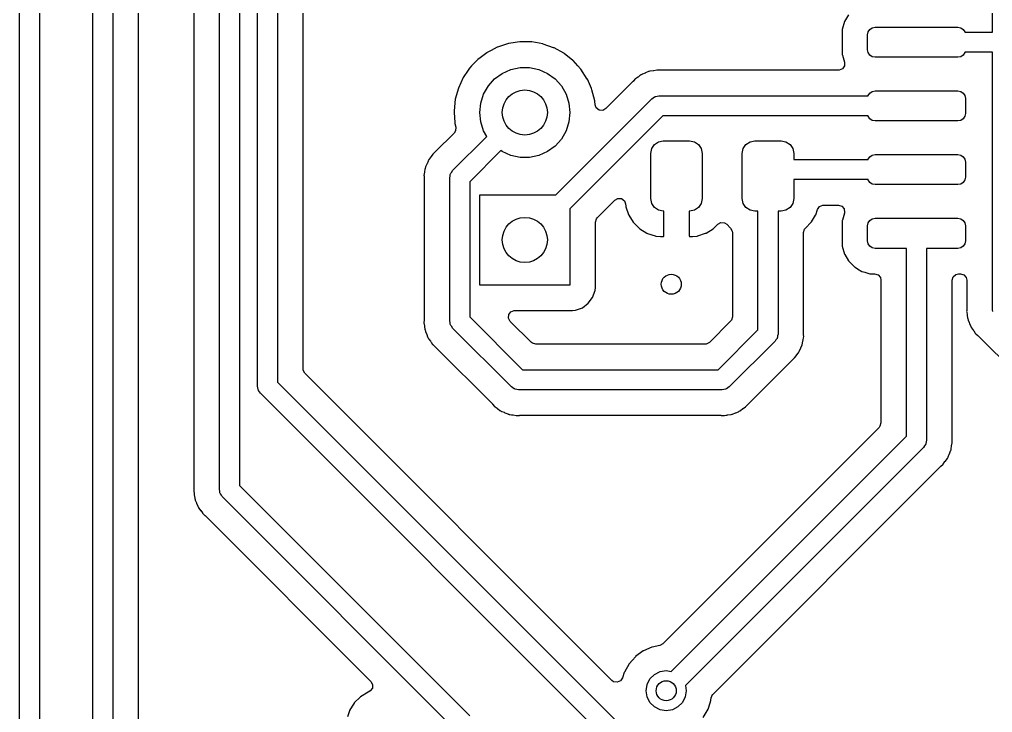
# Model space of a CAD drawing. Extents: x 83 to 135, y -230 to -45.
# Drawn here: x 83.26 to 102.67, y -213.9 to -200.08 of the extents above; entities that cross this region are included whole.
import ezdxf

# ---------------------------------------------------------------- set-up
doc = ezdxf.new("R2010")
doc.units = 0
doc.layers.add('BLACK', color=7, linetype='CONTINUOUS')

msp = doc.modelspace()

# ---------------------------------------------------------------- linework, layer by layer
at = {"layer": 'BLACK', "linetype": 'CONTINUOUS'}
for p, q in [((84.7275, -223.713), (84.7275, -187.88)), ((85.1275, -187.964), (85.1275, -223.63)), ((88.0142, -207.391), (88.0142, -189.254)), ((88.4142, -189.256), (88.4142, -207.308)), ((85.636, -223.367), (85.636, -189.464)), ((87.6522, -189.56), (87.6522, -209.369)), ((88.9227, -207.045), (88.9227, -189.568)), ((87.2522, -209.452), (87.2522, -189.643)), ((86.7437, -189.906), (86.7437, -209.423)), ((83.2644, -224.396), (83.2644, -191.439)), ((83.6644, -191.441), (83.6644, -224.313)), ((102.67, -200.333), (102.67, -197.829)), ((99.8013, -199.987), (99.7229, -200.119)), ((99.6759, -200.286), (99.6737, -200.314)), ((99.6764, -200.279), (99.6759, -200.286)), ((99.6759, -200.286), (99.6759, -200.286)), ((99.7229, -200.119), (99.6764, -200.279)), ((100.193, -200.326), (100.226, -200.277)), ((100.226, -200.277), (100.275, -200.244)), ((100.275, -200.244), (100.332, -200.233)), ((100.332, -200.233), (101.982, -200.233)), ((101.982, -200.233), (102.039, -200.244)), ((102.039, -200.244), (102.088, -200.277)), ((102.088, -200.277), (102.121, -200.326)), ((99.6737, -200.314), (99.6735, -200.316)), ((99.6735, -200.316), (99.6735, -200.75)), ((100.182, -200.383), (100.193, -200.326)), ((100.182, -200.683), (100.182, -200.383)), ((102.121, -200.326), (102.122, -200.333)), ((102.122, -200.333), (102.67, -200.333)), ((92.7927, -200.634), (92.6716, -200.698)), ((92.7973, -200.632), (92.7927, -200.634)), ((92.7927, -200.634), (92.7927, -200.634)), ((93.0175, -200.56), (92.7973, -200.632)), ((93.2464, -200.525), (93.0175, -200.56)), ((93.2516, -200.525), (93.2464, -200.525)), ((93.4051, -200.527), (93.2516, -200.525)), ((93.2516, -200.525), (93.2516, -200.525)), ((93.478, -200.528), (93.4051, -200.527)), ((93.4831, -200.529), (93.478, -200.528)), ((93.7009, -200.568), (93.4831, -200.529)), ((93.4831, -200.529), (93.4831, -200.529)), ((93.706, -200.569), (93.7009, -200.568)), ((93.7009, -200.568), (93.7009, -200.568)), ((93.7109, -200.57), (93.706, -200.569)), ((93.9195, -200.644), (93.7109, -200.57)), ((93.7109, -200.57), (93.7109, -200.57)), ((93.9244, -200.646), (93.9195, -200.644)), ((93.9195, -200.644), (93.9195, -200.644)), ((93.9289, -200.648), (93.9244, -200.646)), ((94.1226, -200.755), (93.9289, -200.648)), ((93.9289, -200.648), (93.9289, -200.648)), ((100.193, -200.74), (100.182, -200.683)), ((92.4031, -200.882), (92.2837, -201.007)), ((92.4067, -200.878), (92.4031, -200.882)), ((92.4543, -200.842), (92.4067, -200.878)), ((92.5877, -200.742), (92.4543, -200.842)), ((92.5919, -200.739), (92.5877, -200.742)), ((92.5877, -200.742), (92.5877, -200.742)), ((92.6716, -200.698), (92.5919, -200.739)), ((94.1271, -200.758), (94.1226, -200.755)), ((94.1226, -200.755), (94.1226, -200.755)), ((94.1312, -200.761), (94.1271, -200.758)), ((94.3048, -200.898), (94.1312, -200.761)), ((94.1312, -200.761), (94.1312, -200.761)), ((99.6735, -200.75), (99.6737, -200.752)), ((99.6737, -200.752), (99.6737, -200.752)), ((99.6737, -200.752), (99.6744, -200.761)), ((99.6744, -200.761), (99.6764, -200.787)), ((99.6764, -200.787), (99.6782, -200.793)), ((99.6782, -200.793), (99.6782, -200.793)), ((99.6782, -200.793), (99.719, -200.933)), ((100.226, -200.789), (100.193, -200.74)), ((100.275, -200.822), (100.226, -200.789)), ((100.332, -200.833), (100.275, -200.822)), ((101.982, -200.833), (100.332, -200.833)), ((102.039, -200.822), (101.982, -200.833)), ((102.088, -200.789), (102.039, -200.822)), ((102.121, -200.74), (102.088, -200.789)), ((102.122, -200.733), (102.121, -200.74)), ((102.67, -200.733), (102.122, -200.733)), ((102.67, -205.867), (102.67, -200.733)), ((92.2437, -201.05), (92.2135, -201.094)), ((92.2466, -201.046), (92.2437, -201.05)), ((92.2437, -201.05), (92.2437, -201.05)), ((92.2837, -201.007), (92.2466, -201.046)), ((93.0669, -201.079), (93.2509, -201.04)), ((93.2509, -201.04), (93.4391, -201.04)), ((93.4391, -201.04), (93.6231, -201.079)), ((94.3089, -200.901), (94.3048, -200.898)), ((94.3048, -200.898), (94.3048, -200.898)), ((94.4026, -201.004), (94.3089, -200.901)), ((94.4553, -201.062), (94.4026, -201.004)), ((94.4648, -201.073), (94.4553, -201.062)), ((94.5906, -201.267), (94.4648, -201.073)), ((99.6802, -201.064), (99.6156, -201.093)), ((99.7188, -201.004), (99.6802, -201.064)), ((99.719, -200.933), (99.7188, -201.004)), ((92.1161, -201.237), (92.0186, -201.447)), ((92.2135, -201.094), (92.1161, -201.237)), ((92.6169, -201.406), (92.7428, -201.266)), ((92.7428, -201.266), (92.895, -201.156)), ((92.895, -201.156), (93.0669, -201.079)), ((93.6231, -201.079), (93.795, -201.156)), ((93.795, -201.156), (93.9472, -201.266)), ((93.9472, -201.266), (94.0731, -201.406)), ((94.5926, -201.272), (94.5906, -201.267)), ((94.6721, -201.455), (94.5926, -201.272)), ((94.5926, -201.272), (94.5926, -201.272)), ((95.545, -201.268), (95.54, -201.273)), ((95.5521, -201.263), (95.545, -201.268)), ((95.5898, -201.237), (95.5521, -201.263)), ((95.5977, -201.231), (95.5898, -201.237)), ((95.603, -201.228), (95.5977, -201.231)), ((95.6477, -201.193), (95.603, -201.228)), ((95.6537, -201.189), (95.6477, -201.193)), ((95.6477, -201.193), (95.6477, -201.193)), ((95.6607, -201.186), (95.6537, -201.189)), ((95.6629, -201.184), (95.6607, -201.186)), ((95.6777, -201.176), (95.6629, -201.184)), ((95.6801, -201.175), (95.6777, -201.176)), ((95.6863, -201.171), (95.6801, -201.175)), ((95.6934, -201.168), (95.6863, -201.171)), ((95.7258, -201.156), (95.6934, -201.168)), ((95.6934, -201.168), (95.6934, -201.168)), ((95.7461, -201.148), (95.7258, -201.156)), ((95.7522, -201.145), (95.7461, -201.148)), ((95.8107, -201.12), (95.7522, -201.145)), ((95.8182, -201.118), (95.8107, -201.12)), ((95.8207, -201.118), (95.8182, -201.118)), ((95.837, -201.113), (95.8207, -201.118)), ((95.8397, -201.113), (95.837, -201.113)), ((95.8468, -201.11), (95.8397, -201.113)), ((95.9102, -201.102), (95.8468, -201.11)), ((95.9167, -201.101), (95.9102, -201.102)), ((95.9796, -201.09), (95.9167, -201.101)), ((95.9872, -201.091), (95.9796, -201.09)), ((96.0374, -201.094), (95.9872, -201.091)), ((95.9872, -201.091), (95.9872, -201.091)), ((96.0459, -201.094), (96.0374, -201.094)), ((99.598, -201.094), (96.0459, -201.094)), ((99.6156, -201.093), (99.598, -201.094)), ((92.0186, -201.447), (91.9567, -201.67)), ((92.5228, -201.569), (92.6169, -201.406)), ((94.0731, -201.406), (94.1672, -201.569)), ((94.6829, -201.48), (94.6721, -201.455)), ((95.4986, -201.319), (94.9602, -201.858)), ((95.5036, -201.314), (95.4986, -201.319)), ((95.54, -201.273), (95.5036, -201.314)), ((95.54, -201.273), (95.54, -201.273)), ((92.4647, -201.748), (92.5228, -201.569)), ((94.1672, -201.569), (94.2253, -201.748)), ((94.7393, -201.704), (94.6829, -201.48)), ((95.8758, -201.661), (95.9041, -201.644)), ((95.9041, -201.644), (95.9303, -201.623)), ((95.9303, -201.623), (95.9415, -201.62)), ((95.9415, -201.62), (95.9512, -201.614)), ((95.9512, -201.614), (95.9844, -201.61)), ((95.9844, -201.61), (96.017, -201.603)), ((96.017, -201.603), (100.192, -201.603)), ((100.192, -201.603), (100.193, -201.596)), ((100.193, -201.596), (100.226, -201.547)), ((100.226, -201.547), (100.275, -201.514)), ((100.275, -201.514), (100.332, -201.503)), ((100.332, -201.503), (101.982, -201.503)), ((101.982, -201.503), (102.039, -201.514)), ((102.039, -201.514), (102.088, -201.547)), ((102.088, -201.547), (102.121, -201.596)), ((102.121, -201.596), (102.132, -201.653)), ((102.132, -201.653), (102.132, -201.953)), ((91.9567, -201.67), (91.9321, -201.9)), ((92.445, -201.935), (92.4647, -201.748)), ((93.9622, -203.575), (95.8758, -201.661)), ((94.2253, -201.748), (94.245, -201.935)), ((94.7398, -201.709), (94.7393, -201.704)), ((94.7455, -201.779), (94.7398, -201.709)), ((94.7398, -201.709), (94.7398, -201.709)), ((94.7702, -201.844), (94.7455, -201.779)), ((94.8271, -201.887), (94.7702, -201.844)), ((91.9321, -201.9), (91.9324, -201.906)), ((91.9324, -201.906), (91.9324, -201.906)), ((91.9324, -201.906), (91.9341, -201.935)), ((91.9341, -201.935), (91.9454, -202.132)), ((92.4647, -202.122), (92.445, -201.935)), ((94.245, -201.935), (94.2253, -202.122)), ((96.0998, -202.003), (94.245, -203.858)), ((94.8979, -201.892), (94.8271, -201.887)), ((94.9602, -201.858), (94.8979, -201.892)), ((100.192, -202.003), (96.0998, -202.003)), ((100.193, -202.01), (100.192, -202.003)), ((100.226, -202.059), (100.193, -202.01)), ((102.121, -202.01), (102.088, -202.059)), ((102.132, -201.953), (102.121, -202.01)), ((91.9454, -202.132), (91.9509, -202.156)), ((91.9509, -202.156), (91.9671, -202.228)), ((91.9671, -202.228), (91.9626, -202.299)), ((92.5228, -202.301), (92.4647, -202.122)), ((94.2253, -202.122), (94.1672, -202.301)), ((100.275, -202.092), (100.226, -202.059)), ((100.332, -202.103), (100.275, -202.092)), ((101.982, -202.103), (100.332, -202.103)), ((102.039, -202.092), (101.982, -202.103)), ((102.088, -202.059), (102.039, -202.092)), ((91.9333, -202.345), (91.565, -202.713)), ((91.9041, -203.093), (92.5862, -202.411)), ((91.9626, -202.299), (91.9333, -202.345)), ((92.5862, -202.411), (92.5228, -202.301)), ((94.1672, -202.301), (94.0731, -202.464)), ((93.9472, -202.604), (93.795, -202.714)), ((94.0731, -202.464), (93.9472, -202.604)), ((95.876, -202.654), (95.9302, -202.573)), ((95.9302, -202.573), (96.0113, -202.519)), ((96.0113, -202.519), (96.107, -202.5)), ((96.107, -202.5), (96.632, -202.5)), ((96.632, -202.5), (96.7277, -202.519)), ((96.7277, -202.519), (96.8088, -202.573)), ((96.8088, -202.573), (96.863, -202.654)), ((97.701, -202.654), (97.7552, -202.573)), ((97.7552, -202.573), (97.8363, -202.519)), ((97.8363, -202.519), (97.932, -202.5)), ((97.932, -202.5), (98.457, -202.5)), ((98.457, -202.5), (98.5527, -202.519)), ((98.5527, -202.519), (98.6338, -202.573)), ((98.6338, -202.573), (98.688, -202.654)), ((91.4744, -202.815), (91.435, -202.865)), ((91.4784, -202.809), (91.4744, -202.815)), ((91.5107, -202.763), (91.4784, -202.809)), ((91.5151, -202.757), (91.5107, -202.763)), ((91.5587, -202.719), (91.5151, -202.757)), ((91.565, -202.713), (91.5587, -202.719)), ((92.868, -202.695), (92.2455, -203.317)), ((92.895, -202.714), (92.868, -202.695)), ((93.0669, -202.791), (92.895, -202.714)), ((93.2509, -202.83), (93.0669, -202.791)), ((93.6231, -202.791), (93.4391, -202.83)), ((93.795, -202.714), (93.6231, -202.791)), ((95.857, -202.75), (95.876, -202.654)), ((95.857, -203.65), (95.857, -202.75)), ((96.863, -202.654), (96.882, -202.75)), ((96.882, -202.75), (96.882, -203.65)), ((97.682, -202.75), (97.701, -202.654)), ((97.682, -203.65), (97.682, -202.75)), ((98.688, -202.654), (98.707, -202.75)), ((98.707, -202.75), (98.707, -202.873)), ((100.193, -202.866), (100.226, -202.817)), ((100.226, -202.817), (100.275, -202.784)), ((100.275, -202.784), (100.332, -202.773)), ((100.332, -202.773), (101.982, -202.773)), ((101.982, -202.773), (102.039, -202.784)), ((102.039, -202.784), (102.088, -202.817)), ((102.088, -202.817), (102.121, -202.866)), ((91.3907, -202.963), (91.3644, -203.021)), ((91.3933, -202.957), (91.3907, -202.963)), ((91.4137, -202.904), (91.3933, -202.957)), ((91.4165, -202.897), (91.4137, -202.904)), ((91.4137, -202.904), (91.4137, -202.904)), ((91.4209, -202.891), (91.4165, -202.897)), ((91.4221, -202.889), (91.4209, -202.891)), ((91.4305, -202.874), (91.4221, -202.889)), ((91.4319, -202.872), (91.4305, -202.874)), ((91.435, -202.865), (91.4319, -202.872)), ((93.4391, -202.83), (93.2509, -202.83)), ((98.707, -202.873), (100.192, -202.873)), ((100.192, -202.873), (100.193, -202.866)), ((102.121, -202.866), (102.132, -202.923)), ((102.132, -202.923), (102.132, -203.223)), ((91.3448, -203.127), (91.3332, -203.19)), ((91.3332, -203.19), (91.3336, -203.197)), ((91.3336, -203.197), (91.3336, -203.197)), ((91.3336, -203.197), (91.3368, -203.252)), ((91.3459, -203.12), (91.3448, -203.127)), ((91.3532, -203.065), (91.3459, -203.12)), ((91.3542, -203.057), (91.3532, -203.065)), ((91.3532, -203.065), (91.3532, -203.065)), ((91.357, -203.05), (91.3542, -203.057)), ((91.3576, -203.047), (91.357, -203.05)), ((91.3623, -203.031), (91.3576, -203.047)), ((91.3631, -203.029), (91.3623, -203.031)), ((91.3644, -203.021), (91.3631, -203.029)), ((91.8455, -203.234), (91.853, -203.202)), ((91.853, -203.202), (91.8567, -203.168)), ((91.8567, -203.168), (91.8628, -203.159)), ((91.8628, -203.159), (91.8654, -203.147)), ((91.8654, -203.147), (91.8863, -203.121)), ((91.8863, -203.121), (91.9041, -203.093)), ((91.3368, -203.252), (91.337, -203.259)), ((91.337, -203.259), (91.337, -206.063)), ((91.8455, -206.091), (91.8455, -203.234)), ((92.2455, -203.317), (92.2455, -206.009)), ((100.192, -203.273), (98.707, -203.273)), ((98.707, -203.273), (98.707, -203.65)), ((100.193, -203.28), (100.192, -203.273)), ((100.226, -203.329), (100.193, -203.28)), ((100.275, -203.362), (100.226, -203.329)), ((100.332, -203.373), (100.275, -203.362)), ((101.982, -203.373), (100.332, -203.373)), ((102.039, -203.362), (101.982, -203.373)), ((102.088, -203.329), (102.039, -203.362)), ((102.121, -203.28), (102.088, -203.329)), ((102.132, -203.223), (102.121, -203.28)), ((92.445, -205.375), (92.445, -203.575)), ((92.445, -203.575), (93.9622, -203.575)), ((94.7904, -204.032), (95.1405, -203.681)), ((95.1405, -203.681), (95.2028, -203.647)), ((95.2028, -203.647), (95.2736, -203.652)), ((95.2736, -203.652), (95.3305, -203.695)), ((95.3305, -203.695), (95.3549, -203.758)), ((95.3549, -203.758), (95.3593, -203.799)), ((95.876, -203.746), (95.857, -203.65)), ((95.9302, -203.827), (95.876, -203.746)), ((96.863, -203.746), (96.8088, -203.827)), ((96.882, -203.65), (96.863, -203.746)), ((97.701, -203.746), (97.682, -203.65)), ((97.7552, -203.827), (97.701, -203.746)), ((98.688, -203.746), (98.6338, -203.827)), ((98.707, -203.65), (98.688, -203.746)), ((99.2243, -203.809), (99.2899, -203.782)), ((99.2899, -203.782), (99.3035, -203.781)), ((99.3035, -203.781), (99.598, -203.781)), ((99.598, -203.781), (99.6661, -203.802)), ((94.245, -203.858), (94.245, -205.375)), ((95.3593, -203.799), (95.3621, -203.813)), ((95.3621, -203.813), (95.4136, -203.967)), ((95.4136, -203.967), (95.4198, -203.98)), ((95.4198, -203.98), (95.5051, -204.118)), ((96.0113, -203.881), (95.9302, -203.827)), ((96.107, -203.9), (96.0113, -203.881)), ((96.1155, -203.9), (96.107, -203.9)), ((96.1155, -204.394), (96.1155, -203.9)), ((96.632, -203.9), (96.6235, -203.9)), ((96.6235, -203.9), (96.6235, -204.39)), ((96.7277, -203.881), (96.632, -203.9)), ((96.8088, -203.827), (96.7277, -203.881)), ((97.8363, -203.881), (97.7552, -203.827)), ((97.932, -203.9), (97.8363, -203.881)), ((97.9945, -203.9), (97.932, -203.9)), ((97.9945, -206.269), (97.9945, -203.9)), ((98.457, -203.9), (98.3945, -203.9)), ((98.3945, -203.9), (98.3945, -206.352)), ((98.5527, -203.881), (98.457, -203.9)), ((98.6338, -203.827), (98.5527, -203.881)), ((99.0603, -204.117), (99.1453, -203.979)), ((99.1453, -203.979), (99.1491, -203.973)), ((99.1453, -203.979), (99.1453, -203.979)), ((99.1491, -203.973), (99.1839, -203.868)), ((99.1839, -203.868), (99.2243, -203.809)), ((99.6661, -203.802), (99.7126, -203.855)), ((99.719, -203.943), (99.6782, -204.083)), ((99.7126, -203.855), (99.7227, -203.925)), ((99.7227, -203.925), (99.719, -203.943)), ((94.7535, -204.121), (94.7735, -204.053)), ((94.7535, -205.423), (94.7535, -204.121)), ((94.7735, -204.053), (94.7904, -204.032)), ((95.5051, -204.118), (95.5141, -204.129)), ((95.5141, -204.129), (95.6288, -204.244)), ((97.1112, -204.243), (97.1924, -204.162)), ((97.1924, -204.162), (97.2547, -204.127)), ((97.2547, -204.127), (97.3255, -204.132)), ((97.3255, -204.132), (97.3706, -204.161)), ((97.3706, -204.161), (97.449, -204.24)), ((98.9402, -204.24), (99.0563, -204.123)), ((99.0563, -204.123), (99.0603, -204.117)), ((99.6764, -204.089), (99.6735, -204.126)), ((99.6735, -204.126), (99.6735, -204.56)), ((99.6782, -204.083), (99.6764, -204.089)), ((100.182, -204.193), (100.193, -204.136)), ((100.193, -204.136), (100.226, -204.087)), ((100.226, -204.087), (100.275, -204.054)), ((100.275, -204.054), (100.332, -204.043)), ((100.332, -204.043), (101.982, -204.043)), ((101.982, -204.043), (102.039, -204.054)), ((102.039, -204.054), (102.088, -204.087)), ((102.088, -204.087), (102.121, -204.136)), ((102.121, -204.136), (102.132, -204.193)), ((95.6288, -204.244), (95.6402, -204.253)), ((95.6402, -204.253), (95.7782, -204.338)), ((95.7782, -204.338), (95.7914, -204.344)), ((95.7914, -204.344), (95.9457, -204.395)), ((96.7946, -204.395), (96.9488, -204.343)), ((96.9488, -204.343), (96.962, -204.337)), ((96.962, -204.337), (97.0998, -204.252)), ((97.0998, -204.252), (97.1112, -204.243)), ((97.449, -204.24), (97.4831, -204.302)), ((97.4831, -204.302), (97.486, -204.329)), ((97.486, -204.329), (97.486, -206.006)), ((98.903, -204.329), (98.923, -204.261)), ((98.903, -206.327), (98.903, -204.329)), ((98.923, -204.261), (98.9398, -204.24)), ((98.9398, -204.24), (98.9402, -204.24)), ((100.182, -204.493), (100.182, -204.193)), ((102.132, -204.193), (102.132, -204.493)), ((95.9457, -204.395), (95.9591, -204.398)), ((95.9591, -204.398), (96.0534, -204.408)), ((96.0534, -204.408), (96.0599, -204.408)), ((96.0599, -204.408), (96.0974, -204.408)), ((96.0974, -204.408), (96.1126, -204.404)), ((96.1126, -204.404), (96.1138, -204.402)), ((96.1138, -204.402), (96.1155, -204.394)), ((96.6235, -204.39), (96.628, -204.405)), ((96.628, -204.405), (96.6294, -204.406)), ((96.6294, -204.406), (96.637, -204.408)), ((96.637, -204.408), (96.6791, -204.408)), ((96.6791, -204.408), (96.6856, -204.408)), ((96.6856, -204.408), (96.7812, -204.398)), ((96.7812, -204.398), (96.7946, -204.395)), ((99.6735, -204.56), (99.6764, -204.597)), ((100.193, -204.55), (100.182, -204.493)), ((100.226, -204.599), (100.193, -204.55)), ((102.121, -204.55), (102.088, -204.599)), ((102.132, -204.493), (102.121, -204.55)), ((99.6764, -204.597), (99.7229, -204.757)), ((99.7229, -204.757), (99.7269, -204.763)), ((99.7269, -204.763), (99.8035, -204.893)), ((100.275, -204.632), (100.226, -204.599)), ((100.332, -204.643), (100.275, -204.632)), ((100.957, -204.643), (100.332, -204.643)), ((100.957, -208.386), (100.957, -204.643)), ((101.982, -204.643), (101.357, -204.643)), ((101.357, -204.643), (101.357, -208.469)), ((102.039, -204.632), (101.982, -204.643)), ((102.088, -204.599), (102.039, -204.632)), ((99.8035, -204.893), (99.8035, -204.893)), ((99.8035, -204.893), (99.8075, -204.9)), ((99.8075, -204.9), (99.9252, -205.017)), ((99.9252, -205.017), (99.932, -205.021)), ((99.932, -205.021), (99.932, -205.021)), ((99.932, -205.021), (99.9828, -205.052)), ((99.9828, -205.052), (100.068, -205.102)), ((100.068, -205.102), (100.076, -205.104)), ((100.076, -205.104), (100.076, -205.104)), ((100.076, -205.104), (100.128, -205.12)), ((100.128, -205.12), (100.228, -205.149)), ((100.228, -205.149), (100.235, -205.149)), ((100.235, -205.149), (100.235, -205.149)), ((100.235, -205.149), (100.263, -205.151)), ((100.263, -205.151), (100.263, -205.151)), ((100.263, -205.151), (100.265, -205.151)), ((100.265, -205.151), (100.322, -205.151)), ((100.322, -205.151), (100.391, -205.172)), ((101.939, -205.163), (101.992, -205.151)), ((101.992, -205.151), (102.035, -205.151)), ((102.035, -205.151), (102.104, -205.172)), ((100.391, -205.172), (100.437, -205.225)), ((100.437, -205.225), (100.448, -205.278)), ((100.448, -205.278), (100.448, -208.123)), ((101.865, -205.278), (101.886, -205.209)), ((101.865, -208.444), (101.865, -205.278)), ((101.886, -205.209), (101.939, -205.163)), ((102.104, -205.172), (102.15, -205.225)), ((102.15, -205.225), (102.161, -205.278)), ((102.161, -205.278), (102.161, -205.838)), ((94.245, -205.375), (92.445, -205.375)), ((94.6956, -205.622), (94.7467, -205.485)), ((94.7467, -205.485), (94.7535, -205.423)), ((94.6083, -205.738), (94.6956, -205.622)), ((93.0256, -205.965), (93.0682, -205.909)), ((93.0682, -205.909), (93.1347, -205.884)), ((93.1347, -205.884), (93.1437, -205.883)), ((93.1437, -205.883), (94.2931, -205.883)), ((94.2931, -205.883), (94.3553, -205.877)), ((94.3553, -205.877), (94.4917, -205.826)), ((94.4917, -205.826), (94.6083, -205.738)), ((102.159, -205.884), (102.157, -205.904)), ((102.157, -205.904), (102.159, -205.912)), ((102.161, -205.847), (102.159, -205.884)), ((102.159, -205.912), (102.159, -205.912)), ((102.159, -205.912), (102.168, -205.967)), ((102.161, -205.838), (102.161, -205.847)), ((102.677, -205.9), (102.67, -205.867)), ((91.3367, -206.071), (91.3328, -206.129)), ((91.337, -206.063), (91.3367, -206.071)), ((91.8529, -206.124), (91.8455, -206.091)), ((91.8566, -206.157), (91.8529, -206.124)), ((92.2455, -206.009), (93.3008, -207.064)), ((93.0205, -206.036), (93.0256, -205.965)), ((93.0546, -206.099), (93.0205, -206.036)), ((93.4746, -206.519), (93.0546, -206.099)), ((97.4491, -206.095), (97.0254, -206.519)), ((97.466, -206.074), (97.4491, -206.095)), ((97.486, -206.006), (97.466, -206.074)), ((102.168, -205.967), (102.169, -205.974)), ((102.169, -205.974), (102.177, -206.037)), ((102.177, -206.037), (102.18, -206.044)), ((102.18, -206.044), (102.18, -206.047)), ((102.18, -206.047), (102.185, -206.063)), ((102.185, -206.063), (102.185, -206.066)), ((102.185, -206.066), (102.187, -206.073)), ((102.187, -206.073), (102.208, -206.121)), ((102.208, -206.121), (102.212, -206.132)), ((91.3328, -206.129), (91.3435, -206.191)), ((91.3435, -206.191), (91.3438, -206.192)), ((91.3438, -206.192), (91.3447, -206.198)), ((91.3447, -206.198), (91.3524, -206.262)), ((91.3524, -206.262), (91.3551, -206.269)), ((91.3551, -206.269), (91.3557, -206.271)), ((91.3557, -206.271), (91.3602, -206.288)), ((91.3602, -206.288), (91.3609, -206.29)), ((91.3609, -206.29), (91.3622, -206.298)), ((91.3622, -206.298), (91.3826, -206.344)), ((91.8627, -206.167), (91.8566, -206.157)), ((91.8653, -206.178), (91.8627, -206.167)), ((91.8861, -206.204), (91.8653, -206.178)), ((91.9038, -206.233), (91.8861, -206.204)), ((93.0766, -207.405), (91.9038, -206.233)), ((97.1992, -207.064), (97.9945, -206.269)), ((102.212, -206.132), (102.215, -206.138)), ((102.215, -206.138), (102.238, -206.198)), ((102.238, -206.198), (102.242, -206.204)), ((102.242, -206.204), (102.243, -206.206)), ((102.243, -206.206), (102.251, -206.221)), ((102.251, -206.221), (102.253, -206.223)), ((102.253, -206.223), (102.256, -206.23)), ((102.256, -206.23), (102.293, -206.279)), ((102.293, -206.279), (102.295, -206.281)), ((102.295, -206.281), (102.298, -206.286)), ((102.298, -206.286), (102.33, -206.333)), ((91.3826, -206.344), (91.3879, -206.356)), ((91.3879, -206.356), (91.3904, -206.362)), ((91.3904, -206.362), (91.4061, -206.404)), ((91.4061, -206.404), (91.413, -206.422)), ((91.413, -206.422), (91.4173, -206.428)), ((91.4173, -206.428), (91.4185, -206.431)), ((91.4185, -206.431), (91.4268, -206.446)), ((91.4268, -206.446), (91.4281, -206.448)), ((91.4281, -206.448), (91.4312, -206.455)), ((91.4312, -206.455), (91.4628, -206.496)), ((91.4628, -206.496), (91.4701, -206.505)), ((91.4701, -206.505), (91.4739, -206.511)), ((91.4739, -206.511), (91.5058, -206.557)), ((98.3359, -206.493), (97.4232, -207.406)), ((98.3537, -206.465), (98.3359, -206.493)), ((98.3746, -206.439), (98.3537, -206.465)), ((98.3771, -206.427), (98.3746, -206.439)), ((98.3833, -206.418), (98.3771, -206.427)), ((98.387, -206.384), (98.3833, -206.418)), ((98.3945, -206.352), (98.387, -206.384)), ((98.8858, -206.529), (98.8941, -206.466)), ((98.8941, -206.466), (98.8952, -206.459)), ((98.8952, -206.459), (98.9004, -206.431)), ((98.9004, -206.431), (98.9068, -206.396)), ((98.9032, -206.334), (98.903, -206.327)), ((98.906, -206.383), (98.9032, -206.334)), ((98.9068, -206.396), (98.906, -206.383)), ((102.33, -206.333), (102.33, -206.333)), ((102.33, -206.333), (102.335, -206.339)), ((102.335, -206.339), (102.34, -206.344)), ((102.34, -206.344), (102.34, -206.344)), ((102.34, -206.344), (102.381, -206.38)), ((102.381, -206.38), (102.386, -206.385)), ((102.386, -206.385), (105.457, -209.456)), ((91.5058, -206.557), (91.5058, -206.557)), ((91.5058, -206.557), (91.5101, -206.563)), ((91.5101, -206.563), (91.5158, -206.569)), ((91.5158, -206.569), (91.5158, -206.569)), ((91.5158, -206.569), (91.5567, -206.605)), ((91.5567, -206.605), (91.5619, -206.61)), ((91.5619, -206.61), (92.6966, -207.745)), ((93.4955, -206.535), (93.4746, -206.519)), ((93.5637, -206.555), (93.4955, -206.535)), ((96.9363, -206.555), (93.5637, -206.555)), ((96.9631, -206.553), (96.9363, -206.555)), ((97.0254, -206.519), (96.9631, -206.553)), ((98.8095, -206.712), (98.8179, -206.697)), ((98.8179, -206.697), (98.8191, -206.695)), ((98.8191, -206.695), (98.8235, -206.689)), ((98.8235, -206.689), (98.8467, -206.629)), ((98.8467, -206.629), (98.8493, -206.623)), ((98.8493, -206.623), (98.8534, -206.614)), ((98.8534, -206.614), (98.8755, -206.565)), ((98.8755, -206.565), (98.8769, -206.557)), ((98.8769, -206.557), (98.8777, -206.555)), ((98.8777, -206.555), (98.8824, -206.539)), ((98.8824, -206.539), (98.883, -206.536)), ((98.883, -206.536), (98.8858, -206.529)), ((97.8004, -207.748), (98.675, -206.873)), ((98.675, -206.873), (98.6813, -206.867)), ((98.6813, -206.867), (98.6835, -206.865)), ((98.6835, -206.865), (98.7249, -206.829)), ((98.7249, -206.829), (98.7616, -206.777)), ((98.7616, -206.777), (98.7656, -206.771)), ((98.7656, -206.771), (98.8003, -206.727)), ((98.8003, -206.727), (98.805, -206.721)), ((98.805, -206.721), (98.8081, -206.714)), ((98.8081, -206.714), (98.8095, -206.712)), ((88.9256, -207.072), (88.9227, -207.045)), ((88.9596, -207.134), (88.9256, -207.072)), ((93.3008, -207.064), (97.1992, -207.064)), ((95.0828, -213.258), (88.9596, -207.134)), ((88.0216, -207.424), (88.0142, -207.391)), ((88.0253, -207.457), (88.0216, -207.424)), ((88.0314, -207.467), (88.0253, -207.457)), ((88.034, -207.478), (88.0314, -207.467)), ((88.0548, -207.504), (88.034, -207.478)), ((88.4142, -207.308), (98.6175, -217.511)), ((93.1049, -207.423), (93.0766, -207.405)), ((93.131, -207.444), (93.1049, -207.423)), ((93.1422, -207.447), (93.131, -207.444)), ((93.1519, -207.453), (93.1422, -207.447)), ((93.1851, -207.457), (93.1519, -207.453)), ((93.2177, -207.464), (93.1851, -207.457)), ((97.282, -207.464), (93.2177, -207.464)), ((97.3146, -207.457), (97.282, -207.464)), ((97.3478, -207.453), (97.3146, -207.457)), ((97.3575, -207.447), (97.3478, -207.453)), ((97.3687, -207.444), (97.3575, -207.447)), ((97.3949, -207.423), (97.3687, -207.444)), ((97.4232, -207.406), (97.3949, -207.423)), ((88.0725, -207.532), (88.0548, -207.504)), ((98.2758, -217.735), (88.0725, -207.532)), ((92.6966, -207.745), (92.7024, -207.751)), ((92.7024, -207.751), (92.7404, -207.794)), ((92.7404, -207.794), (92.7559, -207.805)), ((92.7559, -207.805), (92.7927, -207.831)), ((92.7927, -207.831), (92.798, -207.835)), ((92.798, -207.835), (92.8483, -207.874)), ((97.6453, -207.878), (97.696, -207.839)), ((97.696, -207.839), (97.7013, -207.836)), ((97.7013, -207.836), (97.7477, -207.804)), ((97.7477, -207.804), (97.754, -207.799)), ((97.7477, -207.804), (97.7477, -207.804)), ((97.754, -207.799), (97.7954, -207.753)), ((97.7954, -207.753), (97.8004, -207.748)), ((92.8483, -207.874), (92.8552, -207.878)), ((92.8552, -207.878), (92.8575, -207.879)), ((92.8575, -207.879), (92.8722, -207.887)), ((92.8722, -207.887), (92.8745, -207.889)), ((92.8745, -207.889), (92.8807, -207.893)), ((92.8807, -207.893), (92.8878, -207.896)), ((92.8878, -207.896), (92.8878, -207.896)), ((92.8878, -207.896), (92.9298, -207.912)), ((92.9298, -207.912), (92.9399, -207.916)), ((92.9399, -207.916), (92.9403, -207.916)), ((92.9403, -207.916), (92.9463, -207.919)), ((92.9463, -207.919), (93.0046, -207.945)), ((93.0046, -207.945), (93.012, -207.946)), ((93.012, -207.946), (93.0146, -207.947)), ((93.0146, -207.947), (93.0308, -207.952)), ((93.0308, -207.952), (93.0334, -207.953)), ((93.0334, -207.953), (93.0405, -207.955)), ((93.0405, -207.955), (93.048, -207.956)), ((93.048, -207.956), (93.048, -207.956)), ((93.048, -207.956), (93.0777, -207.96)), ((93.0777, -207.96), (93.1039, -207.964)), ((93.1039, -207.964), (93.1104, -207.965)), ((93.1104, -207.965), (93.1732, -207.976)), ((93.1732, -207.976), (93.1808, -207.976)), ((93.1808, -207.976), (93.2354, -207.973)), ((93.1808, -207.976), (93.1808, -207.976)), ((93.2354, -207.973), (93.2426, -207.972)), ((93.2426, -207.972), (97.2531, -207.972)), ((97.2531, -207.972), (97.2617, -207.973)), ((97.2617, -207.973), (97.3118, -207.976)), ((97.3118, -207.976), (97.3118, -207.976)), ((97.3118, -207.976), (97.3194, -207.977)), ((97.3194, -207.977), (97.3268, -207.975)), ((97.3268, -207.975), (97.3533, -207.971)), ((97.3268, -207.975), (97.3268, -207.975)), ((97.3533, -207.971), (97.3823, -207.966)), ((97.3823, -207.966), (97.3888, -207.965)), ((97.3888, -207.965), (97.4522, -207.957)), ((97.4522, -207.957), (97.4593, -207.954)), ((97.4593, -207.954), (97.462, -207.954)), ((97.462, -207.954), (97.4783, -207.949)), ((97.4783, -207.949), (97.4808, -207.949)), ((97.4808, -207.949), (97.4883, -207.947)), ((97.4883, -207.947), (97.5468, -207.922)), ((97.5468, -207.922), (97.5529, -207.919)), ((97.5529, -207.919), (97.6055, -207.899)), ((97.6055, -207.899), (97.6127, -207.896)), ((97.6055, -207.899), (97.6055, -207.899)), ((97.6127, -207.896), (97.6189, -207.892)), ((97.6189, -207.892), (97.6213, -207.891)), ((97.6213, -207.891), (97.6361, -207.883)), ((97.6361, -207.883), (97.6384, -207.881)), ((97.6384, -207.881), (97.6453, -207.878)), ((100.412, -208.212), (96.0979, -212.526)), ((100.428, -208.191), (100.412, -208.212)), ((100.448, -208.123), (100.428, -208.191)), ((96.2655, -213.078), (100.957, -208.386)), ((101.866, -208.452), (101.865, -208.444)), ((101.869, -208.514), (101.866, -208.452)), ((101.298, -208.61), (96.5484, -213.36)), ((101.316, -208.582), (101.298, -208.61)), ((101.337, -208.556), (101.316, -208.582)), ((101.34, -208.545), (101.337, -208.556)), ((101.346, -208.535), (101.34, -208.545)), ((101.35, -208.502), (101.346, -208.535)), ((101.357, -208.469), (101.35, -208.502)), ((101.846, -208.654), (101.848, -208.646)), ((101.848, -208.646), (101.857, -208.583)), ((101.857, -208.583), (101.858, -208.577)), ((101.858, -208.577), (101.868, -208.521)), ((101.868, -208.521), (101.869, -208.514)), ((101.733, -208.883), (101.767, -208.839)), ((101.767, -208.839), (101.771, -208.832)), ((101.771, -208.832), (101.772, -208.83)), ((101.772, -208.83), (101.78, -208.815)), ((101.78, -208.815), (101.782, -208.812)), ((101.782, -208.812), (101.786, -208.806)), ((101.786, -208.806), (101.789, -208.799)), ((101.789, -208.799), (101.809, -208.747)), ((101.789, -208.799), (101.789, -208.799)), ((101.809, -208.747), (101.812, -208.741)), ((101.812, -208.741), (101.838, -208.682)), ((101.838, -208.682), (101.839, -208.675)), ((101.839, -208.675), (101.84, -208.672)), ((101.84, -208.672), (101.845, -208.656)), ((101.845, -208.656), (101.846, -208.654)), ((97.0991, -213.529), (101.638, -208.99)), ((101.638, -208.99), (101.644, -208.985)), ((101.644, -208.985), (101.682, -208.952)), ((101.682, -208.952), (101.687, -208.947)), ((101.687, -208.947), (101.724, -208.894)), ((101.724, -208.894), (101.728, -208.889)), ((101.728, -208.889), (101.733, -208.883)), ((86.7437, -209.423), (86.7434, -209.432)), ((87.6522, -209.369), (92.2479, -213.965)), ((86.7404, -209.476), (86.7395, -209.49)), ((86.7395, -209.49), (86.7459, -209.526)), ((86.7434, -209.432), (86.7404, -209.476)), ((86.7459, -209.526), (86.7505, -209.552)), ((86.7505, -209.552), (86.7514, -209.559)), ((86.7514, -209.559), (86.7591, -209.622)), ((87.2596, -209.485), (87.2522, -209.452)), ((87.2633, -209.518), (87.2596, -209.485)), ((87.2694, -209.528), (87.2633, -209.518)), ((87.272, -209.539), (87.2694, -209.528)), ((87.2928, -209.565), (87.272, -209.539)), ((87.3105, -209.593), (87.2928, -209.565)), ((92.1175, -214.4), (87.3105, -209.593)), ((86.7591, -209.622), (86.7618, -209.63)), ((86.7618, -209.63), (86.7624, -209.632)), ((86.7624, -209.632), (86.7669, -209.648)), ((86.7669, -209.648), (86.7676, -209.651)), ((86.7676, -209.651), (86.769, -209.658)), ((86.769, -209.658), (86.772, -209.665)), ((86.772, -209.665), (86.7946, -209.717)), ((86.7946, -209.717), (86.7971, -209.723)), ((86.7971, -209.723), (86.8197, -209.783)), ((86.8197, -209.783), (86.824, -209.789)), ((86.824, -209.789), (86.8253, -209.791)), ((86.8253, -209.791), (86.8335, -209.806)), ((86.8335, -209.806), (86.8348, -209.809)), ((86.8348, -209.809), (86.8379, -209.816)), ((86.8379, -209.816), (86.8425, -209.822)), ((86.8425, -209.822), (86.8768, -209.866)), ((86.8768, -209.866), (86.8807, -209.872)), ((86.8807, -209.872), (86.9125, -209.918)), ((86.9125, -209.918), (86.9125, -209.918)), ((86.9125, -209.918), (86.9168, -209.924)), ((86.9168, -209.924), (86.9225, -209.929)), ((86.9225, -209.929), (86.9225, -209.929)), ((86.9225, -209.929), (86.9634, -209.966)), ((86.9634, -209.966), (86.9686, -209.971)), ((86.9686, -209.971), (90.2753, -213.277)), ((96.0979, -212.526), (96.035, -212.56)), ((95.7076, -212.67), (95.5531, -212.783)), ((95.7137, -212.668), (95.7076, -212.67)), ((95.8761, -212.595), (95.7137, -212.668)), ((95.7137, -212.668), (95.7137, -212.668)), ((95.8821, -212.593), (95.8761, -212.595)), ((95.8761, -212.595), (95.8761, -212.595)), ((96.035, -212.56), (95.8821, -212.593)), ((95.4906, -212.852), (95.4254, -212.925)), ((95.5487, -212.788), (95.4906, -212.852)), ((95.5531, -212.783), (95.5487, -212.788)), ((95.5487, -212.788), (95.5487, -212.788)), ((95.3278, -213.096), (95.2917, -213.207)), ((95.3299, -213.09), (95.3278, -213.096)), ((95.4254, -212.925), (95.3299, -213.09)), ((95.9293, -213.138), (96.0408, -213.081)), ((96.0408, -213.081), (96.1644, -213.062)), ((96.1644, -213.062), (96.2655, -213.078)), ((90.2753, -213.277), (90.3094, -213.34)), ((95.1163, -213.282), (95.0828, -213.258)), ((95.1863, -213.294), (95.1163, -213.282)), ((95.2516, -213.266), (95.1863, -213.294)), ((95.2917, -213.207), (95.2516, -213.266)), ((95.784, -213.338), (95.8408, -213.226)), ((95.8408, -213.226), (95.9293, -213.138)), ((90.2186, -213.488), (90.0682, -213.582)), ((90.2255, -213.486), (90.2186, -213.488)), ((90.2261, -213.486), (90.2255, -213.486)), ((90.2255, -213.486), (90.2255, -213.486)), ((90.2276, -213.485), (90.2261, -213.486)), ((90.2321, -213.483), (90.2276, -213.485)), ((90.2618, -213.467), (90.232, -213.483)), ((90.232, -213.483), (90.2321, -213.483)), ((90.3043, -213.41), (90.2618, -213.467)), ((90.3094, -213.34), (90.3043, -213.41)), ((95.7644, -213.462), (95.784, -213.338)), ((95.784, -213.585), (95.7644, -213.462)), ((96.5644, -213.462), (96.5448, -213.585)), ((96.5484, -213.36), (96.5644, -213.462)), ((90.0682, -213.582), (89.9432, -213.707)), ((95.8408, -213.697), (95.784, -213.585)), ((96.5448, -213.585), (96.488, -213.697)), ((97.0404, -213.706), (97.0559, -213.658)), ((97.0559, -213.658), (97.0579, -213.652)), ((97.0559, -213.658), (97.0559, -213.658)), ((97.0579, -213.652), (97.0628, -213.605)), ((97.0628, -213.605), (97.0899, -213.539)), ((97.0899, -213.539), (97.0991, -213.529)), ((89.8481, -213.864), (89.8095, -213.981)), ((89.8504, -213.857), (89.8481, -213.864)), ((89.9032, -213.772), (89.8504, -213.857)), ((89.9394, -213.713), (89.9032, -213.772)), ((89.9432, -213.707), (89.9394, -213.713)), ((89.9394, -213.713), (89.9394, -213.713)), ((95.9293, -213.785), (95.8408, -213.697)), ((96.0408, -213.842), (95.9293, -213.785)), ((96.1644, -213.862), (96.0408, -213.842)), ((96.288, -213.842), (96.1644, -213.862)), ((96.3995, -213.785), (96.288, -213.842)), ((96.488, -213.697), (96.3995, -213.785)), ((96.9034, -213.999), (96.9989, -213.833)), ((96.9989, -213.833), (97.0404, -213.706))]:
    msp.add_line(p, q, dxfattribs=at)
at = {"layer": 'BLACK'}
for centre, radius in [((93.345, -201.935), 0.45), ((93.345, -204.475), 0.45), ((96.266, -205.359), 0.2), ((96.1644, -213.462), 0.2)]:
    msp.add_circle(centre, radius, dxfattribs=at)

doc.saveas('drawing.dxf')
